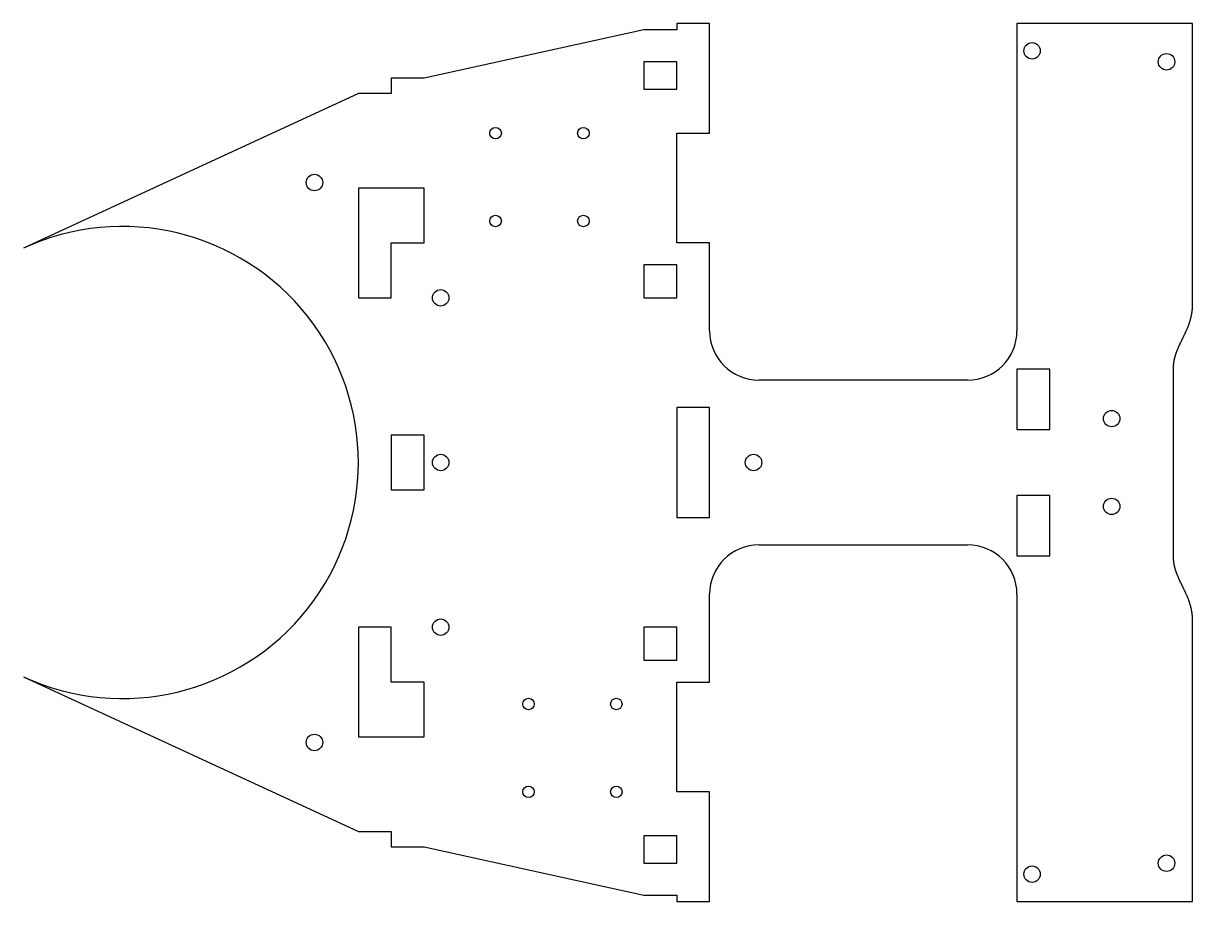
# Model space of a CAD drawing. Header units: millimetres. Extents: x 87 to 300, y -80 to 80.
import ezdxf

# ---------------------------------------------------------------- set-up
doc = ezdxf.new("R2010")
doc.units = ezdxf.units.MM
doc.layers.get('0').update_dxf_attribs({"linetype": 'CONTINUOUS'})

msp = doc.modelspace()

# ---------------------------------------------------------------- linework, layer by layer
for p, q in [((200, 78.85), (160, 70)), ((206, 78.85), (200, 78.85)), ((212, 80), (206, 80)), ((206, 80), (206, 78.85)), ((212, 60), (212, 80)), ((300, 80), (268, 80)), ((268, 80), (268, 24)), ((300, 28.9), (300, 80)), ((160, 70), (154, 70)), ((154, 70), (154, 67.23)), ((148, 67.23), (86.97, 39.04)), ((154, 67.23), (148, 67.23)), ((206, 40), (206, 60)), ((206, 60), (212, 60)), ((212, 40), (206, 40)), ((212, 24), (212, 40)), ((259, 15), (221, 15)), ((296.5, -17), (296.5, 17)), ((221, -15), (259, -15)), ((212, -40), (212, -24)), ((268, -24), (268, -80)), ((300, -80), (300, -28.9)), ((86.97, -39.04), (148, -67.23)), ((206, -60), (206, -40)), ((206, -40), (212, -40)), ((212, -60), (206, -60)), ((212, -80), (212, -60)), ((148, -67.23), (154, -67.23)), ((154, -67.23), (154, -70)), ((154, -70), (160, -70)), ((160, -70), (200, -78.85)), ((200, -78.85), (206, -78.85)), ((206, -78.85), (206, -80)), ((206, -80), (212, -80)), ((268, -80), (300, -80))]:
    msp.add_line(p, q)
for points in [[(200, 73), (200, 68), (206, 68), (206, 73)], [(154, 30), (154, 40), (160, 40), (160, 50), (148, 50), (148, 30)], [(200, 36), (200, 30), (206, 30), (206, 36)], [(274, 6), (274, 17), (268, 17), (268, 6)], [(206, 10), (206, -10), (212, -10), (212, 10)], [(154, 5), (154, -5), (160, -5), (160, 5)], [(274, -17), (274, -6), (268, -6), (268, -17)], [(160, -50), (160, -40), (154, -40), (154, -30), (148, -30), (148, -50)], [(200, -30), (200, -36), (206, -36), (206, -30)], [(200, -68), (200, -73), (206, -73), (206, -68)]]:
    msp.add_lwpolyline(points, close=True)
for centre, radius in [((270.75, 75), 1.5), ((295.25, 73), 1.5), ((173, 60), 1.05), ((189, 60), 1.05), ((140, 51), 1.5), ((173, 44), 1.05), ((189, 44), 1.05), ((163, 30), 1.5), ((285.25, 8), 1.5), ((163, 0), 1.5), ((220, 0), 1.5), ((285.25, -8), 1.5), ((163, -30), 1.5), ((179, -44), 1.05), ((195, -44), 1.05), ((140, -51), 1.5), ((179, -60), 1.05), ((195, -60), 1.05), ((295.25, -73), 1.5), ((270.75, -75), 1.5)]:
    msp.add_circle(centre, radius)
for centre, radius, start, end in [((105, 0), 43, -114.7932, 114.7932), ((221, 24), 9, 180, 270), ((259, 24), 9, -90, 0), ((221, -24), 9, 90, 180), ((259, -24), 9, 0, 90)]:
    msp.add_arc(centre, radius, start, end)
for points in [[(296.5, 17), (296.5, 17.25), (296.52, 17.73), (296.59, 18.44), (296.79, 19.36), (297.18, 20.46), (297.67, 21.55), (298.21, 22.65), (298.76, 23.77), (299.27, 24.94), (299.68, 26.17), (299.9, 27.22), (299.98, 28.04), (300, 28.61), (300, 28.9)], [(300, -28.9), (300, -28.61), (299.98, -28.04), (299.9, -27.22), (299.68, -26.17), (299.27, -24.94), (298.76, -23.77), (298.21, -22.65), (297.67, -21.55), (297.18, -20.46), (296.79, -19.36), (296.59, -18.44), (296.52, -17.73), (296.5, -17.25), (296.5, -17)]]:
    msp.add_open_spline(points, degree=5)

doc.saveas('drawing.dxf')
